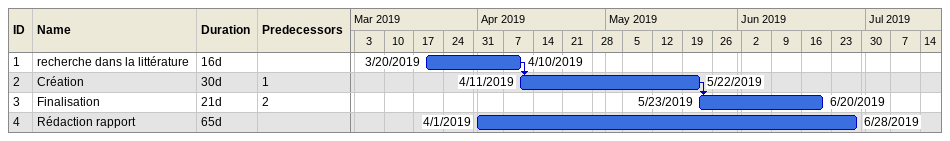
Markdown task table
| ID | Task | Duration | Start | Finish | Predecessors |
|---|---|---|---|---|---|
| 1 | recherche dans la littérature | 16d | 2019-03-20 | 2019-04-10 |  |
| 2 | Création | 30d | 2019-04-11 | 2019-05-22 | 1 |
| 3 | Finalisation | 21d | 2019-05-23 | 2019-06-20 | 2 |
| 4 | Rédaction rapport | 65d | 2019-04-01 | 2019-06-28 |  |
